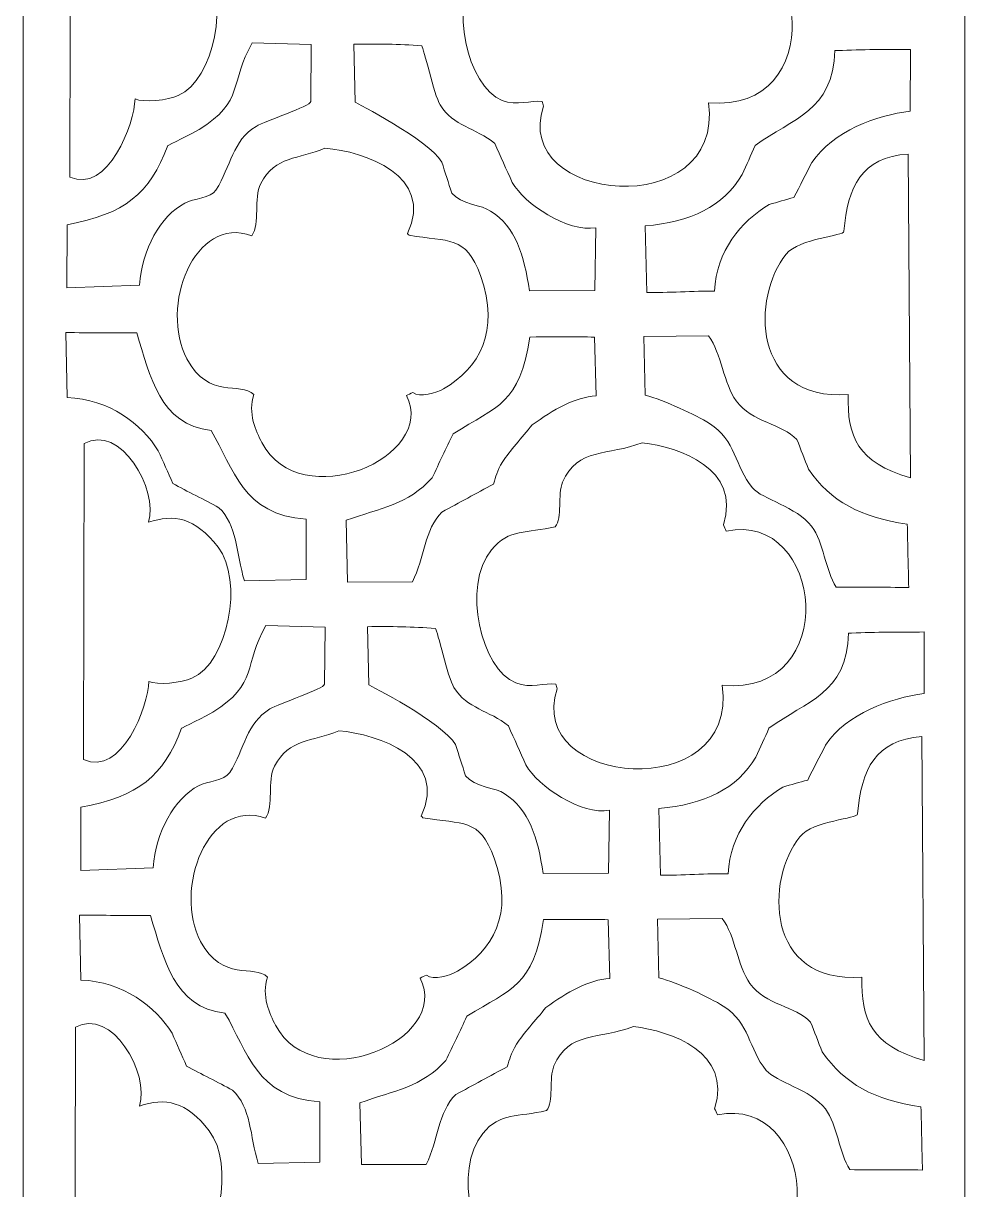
# Model space of a CAD drawing. Header units: centimetres. Extents: x 10.2 to 19.7, y -9.7 to 9.5.
# Drawn here: x 10.25 to 14.58, y -5.41 to -0.04 of the extents above; entities that cross this region are included whole.
import ezdxf

# ---------------------------------------------------------------- set-up
doc = ezdxf.new("R2010")
doc.units = ezdxf.units.CM
doc.header["$MEASUREMENT"] = 0
doc.layers.add('layer 1', color=7, linetype='Continuous')

msp = doc.modelspace()

# ---------------------------------------------------------------- linework, layer by layer
at = {"layer": 'layer 1', "color": 250, "lineweight": 9}
for points, knots in [([(10.27031, 9.5), (10.27031, 9.5), (14.55617, 9.5), (14.55617, 9.5), (14.55617, 9.5), (14.56809, 9.5), (14.57782, 9.48901), (14.57782, 9.47555), (14.57782, 9.47555), (14.57782, 9.47555), (14.57782, -9.47423), (14.57782, -9.47423), (14.57782, -9.47423), (14.57782, -9.48769), (14.56809, -9.49868), (14.55617, -9.49868), (14.55617, -9.49868), (14.55617, -9.49868), (10.27031, -9.49868), (10.27031, -9.49868), (10.27031, -9.49868), (10.25839, -9.49868), (10.24866, -9.48769), (10.24866, -9.47423), (10.24866, -9.47423), (10.24866, -9.47423), (10.24866, 9.47555), (10.24866, 9.47555), (10.24866, 9.47555), (10.24866, 9.48901), (10.25839, 9.5), (10.27031, 9.5)], [0, 0, 0, 0, 0.1111111, 0.1111111, 0.1111111, 0.1111111, 0.2222222, 0.2222222, 0.2222222, 0.2222222, 0.3333333, 0.3333333, 0.3333333, 0.3333333, 0.4444444, 0.4444444, 0.4444444, 0.4444444, 0.5555556, 0.5555556, 0.5555556, 0.5555556, 0.6666667, 0.6666667, 0.6666667, 0.6666667, 0.7777778, 0.7777778, 0.7777778, 0.7777778, 1, 1, 1, 1]), ([(10.46503, 0.70255), (10.46503, 0.70255), (10.46258, -0.75099), (10.46258, -0.75099), (10.46258, -0.75099), (10.63771, -0.83131), (10.76105, -0.50264), (10.76234, -0.3914), (10.76234, -0.3914), (10.7979, -0.40972), (10.91688, -0.39788), (10.96077, -0.37669), (10.96077, -0.37669), (11.12768, -0.30402), (11.1996, 0.07232), (11.08093, 0.22627), (11.08093, 0.22627), (10.97475, 0.36403), (10.87708, 0.37963), (10.76048, 0.34032), (10.76048, 0.34032), (10.80804, 0.49016), (10.63177, 0.79676), (10.46503, 0.70255)], [0, 0, 0, 0, 0.1428571, 0.1428571, 0.1428571, 0.1428571, 0.2857143, 0.2857143, 0.2857143, 0.2857143, 0.4285714, 0.4285714, 0.4285714, 0.4285714, 0.5714286, 0.5714286, 0.5714286, 0.5714286, 0.7142857, 0.7142857, 0.7142857, 0.7142857, 1, 1, 1, 1]), ([(13.03197, 0.70653), (12.87322, 0.6443), (12.73373, 0.68586), (12.66561, 0.52465), (12.66561, 0.52465), (12.64176, 0.46819), (12.66562, 0.36026), (12.63191, 0.31989), (12.63191, 0.31989), (12.49959, 0.28771), (12.41901, 0.31291), (12.33843, 0.21409), (12.33843, 0.21409), (12.201, 0.04553), (12.29121, -0.33534), (12.45009, -0.39862), (12.45009, -0.39862), (12.5186, -0.42591), (12.5838, -0.3965), (12.63431, -0.40343), (12.63431, -0.40343), (12.63649, -0.41057), (12.63868, -0.41771), (12.64086, -0.42487), (12.64086, -0.42487), (12.4884, -0.87476), (13.47264, -0.96288), (13.39998, -0.4092), (13.39998, -0.4092), (13.95165, -0.46059), (13.86566, 0.39505), (13.41845, 0.29939), (13.41845, 0.29939), (13.41397, 0.30896), (13.4095, 0.31854), (13.40501, 0.3281), (13.40501, 0.3281), (13.48633, 0.58921), (13.20542, 0.68397), (13.03197, 0.70653)], [0, 0, 0, 0, 0.0909091, 0.0909091, 0.0909091, 0.0909091, 0.1818182, 0.1818182, 0.1818182, 0.1818182, 0.2727273, 0.2727273, 0.2727273, 0.2727273, 0.3636364, 0.3636364, 0.3636364, 0.3636364, 0.4545455, 0.4545455, 0.4545455, 0.4545455, 0.5454545, 0.5454545, 0.5454545, 0.5454545, 0.6363636, 0.6363636, 0.6363636, 0.6363636, 0.7272727, 0.7272727, 0.7272727, 0.7272727, 0.8181818, 0.8181818, 0.8181818, 0.8181818, 1, 1, 1, 1]), ([(11.30117, -0.13468), (11.19728, -0.31301), (11.26712, -0.40372), (11.05681, -0.53248), (11.05681, -0.53248), (11.03001, -0.54889), (10.91307, -0.60672), (10.91307, -0.60672), (10.91307, -0.60672), (10.83011, -0.82797), (10.7153, -0.92157), (10.44978, -0.97046), (10.44978, -0.97046), (10.44978, -0.97046), (10.44928, -1.26118), (10.44928, -1.26118), (10.44928, -1.26118), (10.44928, -1.26118), (10.78287, -1.2486), (10.78287, -1.2486), (10.78287, -1.2486), (10.7922, -1.08603), (10.88155, -0.92837), (10.99125, -0.87112), (10.99125, -0.87112), (11.03095, -0.85041), (11.11187, -0.84746), (11.13464, -0.81106), (11.13464, -0.81106), (11.20441, -0.69948), (11.21016, -0.58368), (11.31954, -0.51806), (11.31954, -0.51806), (11.36005, -0.49376), (11.56883, -0.42556), (11.5707, -0.40406), (11.5707, -0.40406), (11.5707, -0.40406), (11.57294, -0.14133), (11.57294, -0.14133), (11.57294, -0.14133), (11.57294, -0.14133), (11.30117, -0.13468), (11.30117, -0.13468)], [0, 0, 0, 0, 0.0833333, 0.0833333, 0.0833333, 0.0833333, 0.1666667, 0.1666667, 0.1666667, 0.1666667, 0.25, 0.25, 0.25, 0.25, 0.3333333, 0.3333333, 0.3333333, 0.3333333, 0.4166667, 0.4166667, 0.4166667, 0.4166667, 0.5, 0.5, 0.5, 0.5, 0.5833333, 0.5833333, 0.5833333, 0.5833333, 0.6666667, 0.6666667, 0.6666667, 0.6666667, 0.75, 0.75, 0.75, 0.75, 0.8333333, 0.8333333, 0.8333333, 0.8333333, 1, 1, 1, 1]), ([(11.76904, -0.13979), (11.76904, -0.13979), (11.7743, -0.40676), (11.7743, -0.40676), (11.7743, -0.40676), (11.77433, -0.40817), (12.11153, -0.57814), (12.17325, -0.68213), (12.17325, -0.68213), (12.18855, -0.72979), (12.20385, -0.77748), (12.21916, -0.82514), (12.21916, -0.82514), (12.26039, -0.87793), (12.36096, -0.87982), (12.39745, -0.90751), (12.39745, -0.90751), (12.51354, -0.98053), (12.55148, -1.11131), (12.57617, -1.27407), (12.57617, -1.27407), (12.57617, -1.27407), (12.87732, -1.27283), (12.87732, -1.27283), (12.87732, -1.27283), (12.87732, -1.27283), (12.88153, -0.98423), (12.88153, -0.98423), (12.88153, -0.98423), (12.75273, -1.00752), (12.55102, -0.87393), (12.49698, -0.77566), (12.49698, -0.77566), (12.47018, -0.71587), (12.44338, -0.65607), (12.41657, -0.59629), (12.41657, -0.59629), (12.32788, -0.5234), (12.22715, -0.51831), (12.16591, -0.41958), (12.16591, -0.41958), (12.13652, -0.37219), (12.09036, -0.15622), (12.08081, -0.14792), (12.08081, -0.14792), (11.97566, -0.13933), (11.87462, -0.13849), (11.76904, -0.13979)], [0, 0, 0, 0, 0.0769231, 0.0769231, 0.0769231, 0.0769231, 0.1538462, 0.1538462, 0.1538462, 0.1538462, 0.2307692, 0.2307692, 0.2307692, 0.2307692, 0.3076923, 0.3076923, 0.3076923, 0.3076923, 0.3846154, 0.3846154, 0.3846154, 0.3846154, 0.4615385, 0.4615385, 0.4615385, 0.4615385, 0.5384615, 0.5384615, 0.5384615, 0.5384615, 0.6153846, 0.6153846, 0.6153846, 0.6153846, 0.6923077, 0.6923077, 0.6923077, 0.6923077, 0.7692308, 0.7692308, 0.7692308, 0.7692308, 0.8461538, 0.8461538, 0.8461538, 0.8461538, 1, 1, 1, 1]), ([(13.99475, -0.16945), (13.99475, -0.16945), (13.98059, -0.16908), (13.98059, -0.16908), (13.98059, -0.16908), (13.97328, -0.45013), (13.78647, -0.4801), (13.61464, -0.60625), (13.61464, -0.60625), (13.59459, -0.65063), (13.57452, -0.69503), (13.55444, -0.73941), (13.55444, -0.73941), (13.46989, -0.88598), (13.31537, -0.95816), (13.10788, -0.97592), (13.10788, -0.97592), (13.10788, -0.97592), (13.11587, -1.28194), (13.11587, -1.28194), (13.11587, -1.28194), (13.20563, -1.28428), (13.33768, -1.274), (13.42743, -1.27634), (13.42743, -1.27634), (13.43579, -1.09119), (13.54822, -0.95614), (13.67849, -0.87737), (13.67849, -0.87737), (13.71659, -0.86654), (13.7547, -0.85571), (13.79279, -0.84489), (13.79279, -0.84489), (13.82017, -0.79125), (13.84759, -0.73759), (13.87497, -0.68394), (13.87497, -0.68394), (13.97242, -0.53908), (14.17209, -0.46823), (14.32786, -0.44758), (14.32786, -0.44758), (14.32786, -0.44758), (14.32817, -0.16395), (14.32817, -0.16395), (14.32817, -0.16395), (14.21896, -0.16551), (14.10596, -0.16358), (13.99475, -0.16945)], [0, 0, 0, 0, 0.0769231, 0.0769231, 0.0769231, 0.0769231, 0.1538462, 0.1538462, 0.1538462, 0.1538462, 0.2307692, 0.2307692, 0.2307692, 0.2307692, 0.3076923, 0.3076923, 0.3076923, 0.3076923, 0.3846154, 0.3846154, 0.3846154, 0.3846154, 0.4615385, 0.4615385, 0.4615385, 0.4615385, 0.5384615, 0.5384615, 0.5384615, 0.5384615, 0.6153846, 0.6153846, 0.6153846, 0.6153846, 0.6923077, 0.6923077, 0.6923077, 0.6923077, 0.7692308, 0.7692308, 0.7692308, 0.7692308, 0.8461538, 0.8461538, 0.8461538, 0.8461538, 1, 1, 1, 1]), ([(11.63601, -0.61848), (11.51343, -0.67037), (11.40696, -0.65312), (11.34105, -0.78097), (11.34105, -0.78097), (11.30488, -0.85118), (11.33971, -0.96276), (11.29934, -1.02097), (11.29934, -1.02097), (11.03515, -0.92373), (10.87381, -1.34874), (11.00094, -1.58754), (11.00094, -1.58754), (11.1019, -1.77716), (11.24548, -1.68926), (11.30866, -1.75157), (11.30866, -1.75157), (11.27984, -1.8366), (11.31828, -1.92123), (11.34546, -1.97233), (11.34546, -1.97233), (11.52426, -2.30868), (12.15518, -2.04105), (12.01054, -1.75568), (12.01054, -1.75568), (12.02012, -1.7512), (12.02968, -1.74673), (12.03925, -1.74225), (12.03925, -1.74225), (12.07134, -1.76716), (12.14789, -1.74423), (12.18152, -1.72468), (12.18152, -1.72468), (12.34427, -1.6301), (12.44344, -1.46262), (12.35109, -1.20439), (12.35109, -1.20439), (12.28407, -1.01702), (12.20575, -1.05058), (12.02266, -1.01856), (12.02266, -1.01856), (12.02037, -1.01614), (12.01807, -1.0137), (12.01577, -1.01128), (12.01577, -1.01128), (12.1395, -0.74429), (11.81987, -0.63344), (11.63601, -0.61848)], [0, 0, 0, 0, 0.0769231, 0.0769231, 0.0769231, 0.0769231, 0.1538462, 0.1538462, 0.1538462, 0.1538462, 0.2307692, 0.2307692, 0.2307692, 0.2307692, 0.3076923, 0.3076923, 0.3076923, 0.3076923, 0.3846154, 0.3846154, 0.3846154, 0.3846154, 0.4615385, 0.4615385, 0.4615385, 0.4615385, 0.5384615, 0.5384615, 0.5384615, 0.5384615, 0.6153846, 0.6153846, 0.6153846, 0.6153846, 0.6923077, 0.6923077, 0.6923077, 0.6923077, 0.7692308, 0.7692308, 0.7692308, 0.7692308, 0.8461538, 0.8461538, 0.8461538, 0.8461538, 1, 1, 1, 1]), ([(14.31771, -0.64532), (14.31771, -0.64532), (14.32816, -2.13411), (14.32816, -2.13411), (14.32816, -2.13411), (14.08352, -2.06572), (14.03777, -1.94234), (14.04164, -1.75158), (14.04164, -1.75158), (13.59628, -1.78325), (13.59878, -1.2997), (13.75665, -1.10617), (13.75665, -1.10617), (13.81887, -1.02989), (14.02398, -1.02383), (14.02206, -1.00047), (14.02206, -1.00047), (14.04033, -0.79442), (14.10299, -0.66165), (14.31771, -0.64532)], [0, 0, 0, 0, 0.1666667, 0.1666667, 0.1666667, 0.1666667, 0.3333333, 0.3333333, 0.3333333, 0.3333333, 0.5, 0.5, 0.5, 0.5, 0.6666667, 0.6666667, 0.6666667, 0.6666667, 1, 1, 1, 1]), ([(11.54898, -2.32509), (11.25801, -2.30517), (11.21586, -2.09313), (11.1129, -1.91663), (11.1129, -1.91663), (10.87677, -1.89079), (10.83214, -1.66754), (10.77006, -1.46807), (10.77006, -1.46807), (10.66136, -1.4676), (10.55263, -1.46713), (10.44393, -1.46665), (10.44393, -1.46665), (10.44393, -1.46665), (10.45033, -1.76465), (10.45033, -1.76465), (10.45033, -1.76465), (10.64479, -1.77234), (10.79282, -1.88681), (10.8694, -2.00956), (10.8694, -2.00956), (10.89173, -2.05977), (10.91406, -2.11001), (10.93637, -2.16021), (10.93637, -2.16021), (11.0016, -2.19736), (11.0822, -2.23453), (11.14739, -2.27166), (11.14739, -2.27166), (11.23261, -2.35014), (11.22819, -2.48119), (11.26505, -2.6084), (11.26505, -2.6084), (11.26505, -2.6084), (11.54886, -2.60163), (11.54886, -2.60163), (11.54886, -2.60163), (11.5489, -2.50945), (11.54894, -2.41726), (11.54898, -2.32509)], [0, 0, 0, 0, 0.0909091, 0.0909091, 0.0909091, 0.0909091, 0.1818182, 0.1818182, 0.1818182, 0.1818182, 0.2727273, 0.2727273, 0.2727273, 0.2727273, 0.3636364, 0.3636364, 0.3636364, 0.3636364, 0.4545455, 0.4545455, 0.4545455, 0.4545455, 0.5454545, 0.5454545, 0.5454545, 0.5454545, 0.6363636, 0.6363636, 0.6363636, 0.6363636, 0.7272727, 0.7272727, 0.7272727, 0.7272727, 0.8181818, 0.8181818, 0.8181818, 0.8181818, 1, 1, 1, 1]), ([(12.81174, -1.48584), (12.73373, -1.48617), (12.65572, -1.4865), (12.57773, -1.48683), (12.57773, -1.48683), (12.53085, -1.79544), (12.43173, -1.80201), (12.22577, -1.93147), (12.22577, -1.93147), (12.19328, -1.99916), (12.16078, -2.06687), (12.1283, -2.13456), (12.1283, -2.13456), (12.02031, -2.25786), (11.89025, -2.27246), (11.73321, -2.32989), (11.73321, -2.32989), (11.73321, -2.32989), (11.74, -2.6137), (11.74, -2.6137), (11.74, -2.6137), (11.74, -2.6137), (12.03816, -2.61306), (12.03816, -2.61306), (12.03816, -2.61306), (12.09447, -2.50183), (12.09257, -2.37144), (12.17383, -2.29173), (12.17383, -2.29173), (12.25295, -2.2489), (12.33207, -2.20605), (12.41117, -2.16321), (12.41117, -2.16321), (12.42398, -2.12573), (12.42371, -2.10838), (12.45372, -2.06006), (12.45372, -2.06006), (12.48373, -2.01174), (12.5424, -1.94914), (12.58881, -1.89128), (12.58881, -1.89128), (12.68805, -1.8204), (12.78344, -1.76368), (12.88266, -1.75714), (12.88266, -1.75714), (12.88266, -1.75714), (12.87551, -1.48751), (12.87551, -1.48751), (12.87551, -1.48751), (12.85425, -1.48695), (12.83299, -1.4864), (12.81174, -1.48584)], [0, 0, 0, 0, 0.0714286, 0.0714286, 0.0714286, 0.0714286, 0.1428571, 0.1428571, 0.1428571, 0.1428571, 0.2142857, 0.2142857, 0.2142857, 0.2142857, 0.2857143, 0.2857143, 0.2857143, 0.2857143, 0.3571429, 0.3571429, 0.3571429, 0.3571429, 0.4285714, 0.4285714, 0.4285714, 0.4285714, 0.5, 0.5, 0.5, 0.5, 0.5714286, 0.5714286, 0.5714286, 0.5714286, 0.6428571, 0.6428571, 0.6428571, 0.6428571, 0.7142857, 0.7142857, 0.7142857, 0.7142857, 0.7857143, 0.7857143, 0.7857143, 0.7857143, 0.8571429, 0.8571429, 0.8571429, 0.8571429, 1, 1, 1, 1]), ([(14.32037, -2.63841), (14.31819, -2.54147), (14.31598, -2.44448), (14.31378, -2.34752), (14.31378, -2.34752), (14.09685, -2.3157), (13.96408, -2.2446), (13.85948, -2.0946), (13.85948, -2.0946), (13.84176, -2.04924), (13.82403, -2.00386), (13.8063, -1.95848), (13.8063, -1.95848), (13.73654, -1.88368), (13.59957, -1.88088), (13.52729, -1.78104), (13.52729, -1.78104), (13.46933, -1.70094), (13.46042, -1.56328), (13.40006, -1.48123), (13.40006, -1.48123), (13.40006, -1.48123), (13.10167, -1.48499), (13.10167, -1.48499), (13.10167, -1.48499), (13.10167, -1.48499), (13.10881, -1.75459), (13.10881, -1.75459), (13.10881, -1.75459), (13.19615, -1.77774), (13.34292, -1.84534), (13.40406, -1.88418), (13.40406, -1.88418), (13.52785, -1.96278), (13.51916, -2.08021), (13.60198, -2.18006), (13.60198, -2.18006), (13.64692, -2.23424), (13.80579, -2.26706), (13.8739, -2.35733), (13.8739, -2.35733), (13.92985, -2.43146), (13.93587, -2.55794), (13.98716, -2.63683), (13.98716, -2.63683), (14.09822, -2.63736), (14.20931, -2.63788), (14.32037, -2.63841)], [0, 0, 0, 0, 0.0769231, 0.0769231, 0.0769231, 0.0769231, 0.1538462, 0.1538462, 0.1538462, 0.1538462, 0.2307692, 0.2307692, 0.2307692, 0.2307692, 0.3076923, 0.3076923, 0.3076923, 0.3076923, 0.3846154, 0.3846154, 0.3846154, 0.3846154, 0.4615385, 0.4615385, 0.4615385, 0.4615385, 0.5384615, 0.5384615, 0.5384615, 0.5384615, 0.6153846, 0.6153846, 0.6153846, 0.6153846, 0.6923077, 0.6923077, 0.6923077, 0.6923077, 0.7692308, 0.7692308, 0.7692308, 0.7692308, 0.8461538, 0.8461538, 0.8461538, 0.8461538, 1, 1, 1, 1]), ([(10.52822, -1.97672), (10.52822, -1.97672), (10.52577, -3.43026), (10.52577, -3.43026), (10.52577, -3.43026), (10.7009, -3.51058), (10.82424, -3.18191), (10.82553, -3.07067), (10.82553, -3.07067), (10.86109, -3.08899), (10.98006, -3.07714), (11.02396, -3.05596), (11.02396, -3.05596), (11.19087, -2.98329), (11.26279, -2.60694), (11.14412, -2.453), (11.14412, -2.453), (11.03794, -2.31524), (10.94027, -2.29964), (10.82367, -2.33895), (10.82367, -2.33895), (10.87123, -2.18911), (10.69495, -1.8825), (10.52822, -1.97672)], [0, 0, 0, 0, 0.1428571, 0.1428571, 0.1428571, 0.1428571, 0.2857143, 0.2857143, 0.2857143, 0.2857143, 0.4285714, 0.4285714, 0.4285714, 0.4285714, 0.5714286, 0.5714286, 0.5714286, 0.5714286, 0.7142857, 0.7142857, 0.7142857, 0.7142857, 1, 1, 1, 1]), ([(13.09516, -1.97273), (12.93641, -2.03497), (12.79692, -1.99341), (12.7288, -2.15462), (12.7288, -2.15462), (12.70495, -2.21108), (12.7288, -2.31901), (12.6951, -2.35938), (12.6951, -2.35938), (12.56278, -2.39156), (12.4822, -2.36636), (12.40162, -2.46518), (12.40162, -2.46518), (12.26419, -2.63374), (12.35439, -3.01461), (12.51328, -3.07789), (12.51328, -3.07789), (12.58179, -3.10518), (12.64699, -3.07577), (12.6975, -3.0827), (12.6975, -3.0827), (12.69968, -3.08984), (12.70187, -3.09698), (12.70405, -3.10414), (12.70405, -3.10414), (12.55159, -3.55403), (13.53583, -3.64215), (13.46316, -3.08847), (13.46316, -3.08847), (14.01483, -3.13985), (13.92885, -2.28422), (13.48164, -2.37988), (13.48164, -2.37988), (13.47716, -2.37031), (13.47269, -2.36073), (13.46819, -2.35117), (13.46819, -2.35117), (13.54952, -2.09006), (13.26861, -1.9953), (13.09516, -1.97273)], [0, 0, 0, 0, 0.0909091, 0.0909091, 0.0909091, 0.0909091, 0.1818182, 0.1818182, 0.1818182, 0.1818182, 0.2727273, 0.2727273, 0.2727273, 0.2727273, 0.3636364, 0.3636364, 0.3636364, 0.3636364, 0.4545455, 0.4545455, 0.4545455, 0.4545455, 0.5454545, 0.5454545, 0.5454545, 0.5454545, 0.6363636, 0.6363636, 0.6363636, 0.6363636, 0.7272727, 0.7272727, 0.7272727, 0.7272727, 0.8181818, 0.8181818, 0.8181818, 0.8181818, 1, 1, 1, 1]), ([(11.36436, -2.81395), (11.26047, -2.99228), (11.33031, -3.08299), (11.12, -3.21175), (11.12, -3.21175), (11.0932, -3.22816), (10.97626, -3.28599), (10.97626, -3.28599), (10.97626, -3.28599), (10.89329, -3.50724), (10.77849, -3.60084), (10.51297, -3.64973), (10.51297, -3.64973), (10.51297, -3.64973), (10.51247, -3.94045), (10.51247, -3.94045), (10.51247, -3.94045), (10.51247, -3.94045), (10.84606, -3.92787), (10.84606, -3.92787), (10.84606, -3.92787), (10.85539, -3.7653), (10.94474, -3.60764), (11.05444, -3.55039), (11.05444, -3.55039), (11.09414, -3.52968), (11.17506, -3.52673), (11.19783, -3.49033), (11.19783, -3.49033), (11.2676, -3.37874), (11.27335, -3.26294), (11.38273, -3.19733), (11.38273, -3.19733), (11.42324, -3.17303), (11.63202, -3.10483), (11.63389, -3.08333), (11.63389, -3.08333), (11.63389, -3.08333), (11.63613, -2.8206), (11.63613, -2.8206), (11.63613, -2.8206), (11.63613, -2.8206), (11.36436, -2.81395), (11.36436, -2.81395)], [0, 0, 0, 0, 0.0833333, 0.0833333, 0.0833333, 0.0833333, 0.1666667, 0.1666667, 0.1666667, 0.1666667, 0.25, 0.25, 0.25, 0.25, 0.3333333, 0.3333333, 0.3333333, 0.3333333, 0.4166667, 0.4166667, 0.4166667, 0.4166667, 0.5, 0.5, 0.5, 0.5, 0.5833333, 0.5833333, 0.5833333, 0.5833333, 0.6666667, 0.6666667, 0.6666667, 0.6666667, 0.75, 0.75, 0.75, 0.75, 0.8333333, 0.8333333, 0.8333333, 0.8333333, 1, 1, 1, 1]), ([(11.83223, -2.81906), (11.83223, -2.81906), (11.83749, -3.08603), (11.83749, -3.08603), (11.83749, -3.08603), (11.83752, -3.08743), (12.17472, -3.25741), (12.23644, -3.3614), (12.23644, -3.3614), (12.25173, -3.40906), (12.26704, -3.45675), (12.28235, -3.50441), (12.28235, -3.50441), (12.32358, -3.5572), (12.42415, -3.55909), (12.46064, -3.58678), (12.46064, -3.58678), (12.57673, -3.6598), (12.61467, -3.79058), (12.63936, -3.95334), (12.63936, -3.95334), (12.63936, -3.95334), (12.94051, -3.9521), (12.94051, -3.9521), (12.94051, -3.9521), (12.94051, -3.9521), (12.94472, -3.66349), (12.94472, -3.66349), (12.94472, -3.66349), (12.81592, -3.68679), (12.6142, -3.5532), (12.56017, -3.45493), (12.56017, -3.45493), (12.53337, -3.39514), (12.50656, -3.33533), (12.47976, -3.27556), (12.47976, -3.27556), (12.39107, -3.20267), (12.29033, -3.19758), (12.2291, -3.09885), (12.2291, -3.09885), (12.19971, -3.05146), (12.15355, -2.83549), (12.144, -2.82719), (12.144, -2.82719), (12.03885, -2.8186), (11.93781, -2.81776), (11.83223, -2.81906)], [0, 0, 0, 0, 0.0769231, 0.0769231, 0.0769231, 0.0769231, 0.1538462, 0.1538462, 0.1538462, 0.1538462, 0.2307692, 0.2307692, 0.2307692, 0.2307692, 0.3076923, 0.3076923, 0.3076923, 0.3076923, 0.3846154, 0.3846154, 0.3846154, 0.3846154, 0.4615385, 0.4615385, 0.4615385, 0.4615385, 0.5384615, 0.5384615, 0.5384615, 0.5384615, 0.6153846, 0.6153846, 0.6153846, 0.6153846, 0.6923077, 0.6923077, 0.6923077, 0.6923077, 0.7692308, 0.7692308, 0.7692308, 0.7692308, 0.8461538, 0.8461538, 0.8461538, 0.8461538, 1, 1, 1, 1]), ([(14.05794, -2.84872), (14.05794, -2.84872), (14.04378, -2.84835), (14.04378, -2.84835), (14.04378, -2.84835), (14.03647, -3.1294), (13.84966, -3.15937), (13.67783, -3.28552), (13.67783, -3.28552), (13.65778, -3.32989), (13.6377, -3.3743), (13.61763, -3.41868), (13.61763, -3.41868), (13.53308, -3.56524), (13.37856, -3.63743), (13.17107, -3.65519), (13.17107, -3.65519), (13.17107, -3.65519), (13.17906, -3.96121), (13.17906, -3.96121), (13.17906, -3.96121), (13.26881, -3.96355), (13.40086, -3.95327), (13.49062, -3.95561), (13.49062, -3.95561), (13.49898, -3.77046), (13.61141, -3.63541), (13.74168, -3.55664), (13.74168, -3.55664), (13.77977, -3.54581), (13.81789, -3.53497), (13.85598, -3.52416), (13.85598, -3.52416), (13.88336, -3.47052), (13.91078, -3.41686), (13.93816, -3.36321), (13.93816, -3.36321), (14.03561, -3.21835), (14.23528, -3.14749), (14.39105, -3.12684), (14.39105, -3.12684), (14.39105, -3.12684), (14.39136, -2.84322), (14.39136, -2.84322), (14.39136, -2.84322), (14.28215, -2.84478), (14.16915, -2.84285), (14.05794, -2.84872)], [0, 0, 0, 0, 0.0769231, 0.0769231, 0.0769231, 0.0769231, 0.1538462, 0.1538462, 0.1538462, 0.1538462, 0.2307692, 0.2307692, 0.2307692, 0.2307692, 0.3076923, 0.3076923, 0.3076923, 0.3076923, 0.3846154, 0.3846154, 0.3846154, 0.3846154, 0.4615385, 0.4615385, 0.4615385, 0.4615385, 0.5384615, 0.5384615, 0.5384615, 0.5384615, 0.6153846, 0.6153846, 0.6153846, 0.6153846, 0.6923077, 0.6923077, 0.6923077, 0.6923077, 0.7692308, 0.7692308, 0.7692308, 0.7692308, 0.8461538, 0.8461538, 0.8461538, 0.8461538, 1, 1, 1, 1]), ([(11.6992, -3.29775), (11.57662, -3.34964), (11.47015, -3.33239), (11.40424, -3.46024), (11.40424, -3.46024), (11.36807, -3.53045), (11.4029, -3.64203), (11.36253, -3.70024), (11.36253, -3.70024), (11.09834, -3.603), (10.937, -4.02801), (11.06413, -4.26681), (11.06413, -4.26681), (11.16508, -4.45643), (11.30867, -4.36853), (11.37185, -4.43084), (11.37185, -4.43084), (11.34303, -4.51587), (11.38147, -4.6005), (11.40865, -4.6516), (11.40865, -4.6516), (11.58745, -4.98795), (12.21837, -4.72032), (12.07372, -4.43495), (12.07372, -4.43495), (12.08331, -4.43047), (12.09287, -4.426), (12.10244, -4.42152), (12.10244, -4.42152), (12.13452, -4.44643), (12.21108, -4.4235), (12.24471, -4.40395), (12.24471, -4.40395), (12.40746, -4.30937), (12.50663, -4.14189), (12.41428, -3.88366), (12.41428, -3.88366), (12.34726, -3.69629), (12.26894, -3.72985), (12.08585, -3.69783), (12.08585, -3.69783), (12.08355, -3.69541), (12.08126, -3.69297), (12.07896, -3.69055), (12.07896, -3.69055), (12.20269, -3.42356), (11.88306, -3.31271), (11.6992, -3.29775)], [0, 0, 0, 0, 0.0769231, 0.0769231, 0.0769231, 0.0769231, 0.1538462, 0.1538462, 0.1538462, 0.1538462, 0.2307692, 0.2307692, 0.2307692, 0.2307692, 0.3076923, 0.3076923, 0.3076923, 0.3076923, 0.3846154, 0.3846154, 0.3846154, 0.3846154, 0.4615385, 0.4615385, 0.4615385, 0.4615385, 0.5384615, 0.5384615, 0.5384615, 0.5384615, 0.6153846, 0.6153846, 0.6153846, 0.6153846, 0.6923077, 0.6923077, 0.6923077, 0.6923077, 0.7692308, 0.7692308, 0.7692308, 0.7692308, 0.8461538, 0.8461538, 0.8461538, 0.8461538, 1, 1, 1, 1]), ([(14.3809, -3.32459), (14.3809, -3.32459), (14.39135, -4.81338), (14.39135, -4.81338), (14.39135, -4.81338), (14.14671, -4.74499), (14.10096, -4.62161), (14.10483, -4.43085), (14.10483, -4.43085), (13.65946, -4.46252), (13.66197, -3.97897), (13.81984, -3.78544), (13.81984, -3.78544), (13.88206, -3.70916), (14.08717, -3.7031), (14.08525, -3.67974), (14.08525, -3.67974), (14.10352, -3.47368), (14.16618, -3.34092), (14.3809, -3.32459)], [0, 0, 0, 0, 0.1666667, 0.1666667, 0.1666667, 0.1666667, 0.3333333, 0.3333333, 0.3333333, 0.3333333, 0.5, 0.5, 0.5, 0.5, 0.6666667, 0.6666667, 0.6666667, 0.6666667, 1, 1, 1, 1]), ([(11.61217, -5.00436), (11.3212, -4.98444), (11.27905, -4.7724), (11.17609, -4.5959), (11.17609, -4.5959), (10.93996, -4.57006), (10.89533, -4.34681), (10.83325, -4.14734), (10.83325, -4.14734), (10.72455, -4.14687), (10.61582, -4.1464), (10.50712, -4.14592), (10.50712, -4.14592), (10.50712, -4.14592), (10.51352, -4.44391), (10.51352, -4.44391), (10.51352, -4.44391), (10.70798, -4.45161), (10.85601, -4.56608), (10.93259, -4.68883), (10.93259, -4.68883), (10.95492, -4.73904), (10.97725, -4.78928), (10.99956, -4.83948), (10.99956, -4.83948), (11.06479, -4.87663), (11.14539, -4.9138), (11.21058, -4.95093), (11.21058, -4.95093), (11.2958, -5.02941), (11.29138, -5.16046), (11.32824, -5.28767), (11.32824, -5.28767), (11.32824, -5.28767), (11.61205, -5.2809), (11.61205, -5.2809), (11.61205, -5.2809), (11.61209, -5.18872), (11.61213, -5.09653), (11.61217, -5.00436)], [0, 0, 0, 0, 0.0909091, 0.0909091, 0.0909091, 0.0909091, 0.1818182, 0.1818182, 0.1818182, 0.1818182, 0.2727273, 0.2727273, 0.2727273, 0.2727273, 0.3636364, 0.3636364, 0.3636364, 0.3636364, 0.4545455, 0.4545455, 0.4545455, 0.4545455, 0.5454545, 0.5454545, 0.5454545, 0.5454545, 0.6363636, 0.6363636, 0.6363636, 0.6363636, 0.7272727, 0.7272727, 0.7272727, 0.7272727, 0.8181818, 0.8181818, 0.8181818, 0.8181818, 1, 1, 1, 1]), ([(12.87493, -4.16511), (12.79692, -4.16544), (12.71891, -4.16577), (12.64091, -4.1661), (12.64091, -4.1661), (12.59403, -4.47471), (12.49492, -4.48128), (12.28896, -4.61074), (12.28896, -4.61074), (12.25647, -4.67843), (12.22397, -4.74614), (12.19149, -4.81383), (12.19149, -4.81383), (12.0835, -4.93713), (11.95343, -4.95173), (11.7964, -5.00916), (11.7964, -5.00916), (11.7964, -5.00916), (11.80319, -5.29297), (11.80319, -5.29297), (11.80319, -5.29297), (11.80319, -5.29297), (12.10135, -5.29233), (12.10135, -5.29233), (12.10135, -5.29233), (12.15766, -5.1811), (12.15576, -5.05071), (12.23702, -4.971), (12.23702, -4.971), (12.31614, -4.92817), (12.39526, -4.88531), (12.47436, -4.84248), (12.47436, -4.84248), (12.48717, -4.805), (12.4869, -4.78765), (12.51691, -4.73933), (12.51691, -4.73933), (12.54692, -4.69101), (12.60559, -4.62841), (12.652, -4.57054), (12.652, -4.57054), (12.75123, -4.49967), (12.84663, -4.44295), (12.94585, -4.43641), (12.94585, -4.43641), (12.94585, -4.43641), (12.9387, -4.16678), (12.9387, -4.16678), (12.9387, -4.16678), (12.91744, -4.16622), (12.89618, -4.16567), (12.87493, -4.16511)], [0, 0, 0, 0, 0.0714286, 0.0714286, 0.0714286, 0.0714286, 0.1428571, 0.1428571, 0.1428571, 0.1428571, 0.2142857, 0.2142857, 0.2142857, 0.2142857, 0.2857143, 0.2857143, 0.2857143, 0.2857143, 0.3571429, 0.3571429, 0.3571429, 0.3571429, 0.4285714, 0.4285714, 0.4285714, 0.4285714, 0.5, 0.5, 0.5, 0.5, 0.5714286, 0.5714286, 0.5714286, 0.5714286, 0.6428571, 0.6428571, 0.6428571, 0.6428571, 0.7142857, 0.7142857, 0.7142857, 0.7142857, 0.7857143, 0.7857143, 0.7857143, 0.7857143, 0.8571429, 0.8571429, 0.8571429, 0.8571429, 1, 1, 1, 1]), ([(14.38356, -5.31768), (14.38138, -5.22074), (14.37917, -5.12375), (14.37697, -5.02679), (14.37697, -5.02679), (14.16004, -4.99497), (14.02727, -4.92387), (13.92267, -4.77387), (13.92267, -4.77387), (13.90495, -4.72851), (13.88722, -4.68313), (13.86949, -4.63775), (13.86949, -4.63775), (13.79973, -4.56295), (13.66276, -4.56015), (13.59048, -4.46031), (13.59048, -4.46031), (13.53252, -4.38021), (13.52361, -4.24255), (13.46325, -4.1605), (13.46325, -4.1605), (13.46325, -4.1605), (13.16486, -4.16426), (13.16486, -4.16426), (13.16486, -4.16426), (13.16486, -4.16426), (13.172, -4.43386), (13.172, -4.43386), (13.172, -4.43386), (13.25934, -4.45701), (13.40611, -4.52461), (13.46725, -4.56345), (13.46725, -4.56345), (13.59104, -4.64205), (13.58234, -4.75948), (13.66517, -4.85933), (13.66517, -4.85933), (13.71011, -4.91351), (13.86898, -4.94633), (13.93709, -5.0366), (13.93709, -5.0366), (13.99304, -5.11073), (13.99906, -5.23721), (14.05035, -5.3161), (14.05035, -5.3161), (14.16141, -5.31663), (14.2725, -5.31715), (14.38356, -5.31768)], [0, 0, 0, 0, 0.0769231, 0.0769231, 0.0769231, 0.0769231, 0.1538462, 0.1538462, 0.1538462, 0.1538462, 0.2307692, 0.2307692, 0.2307692, 0.2307692, 0.3076923, 0.3076923, 0.3076923, 0.3076923, 0.3846154, 0.3846154, 0.3846154, 0.3846154, 0.4615385, 0.4615385, 0.4615385, 0.4615385, 0.5384615, 0.5384615, 0.5384615, 0.5384615, 0.6153846, 0.6153846, 0.6153846, 0.6153846, 0.6923077, 0.6923077, 0.6923077, 0.6923077, 0.7692308, 0.7692308, 0.7692308, 0.7692308, 0.8461538, 0.8461538, 0.8461538, 0.8461538, 1, 1, 1, 1]), ([(10.488, -4.66138), (10.488, -4.66138), (10.48556, -6.11492), (10.48556, -6.11492), (10.48556, -6.11492), (10.66069, -6.19524), (10.78403, -5.86657), (10.78532, -5.75533), (10.78532, -5.75533), (10.82088, -5.77365), (10.93985, -5.76181), (10.98375, -5.74062), (10.98375, -5.74062), (11.15066, -5.66795), (11.22258, -5.29161), (11.1039, -5.13767), (11.1039, -5.13767), (10.99773, -4.9999), (10.90006, -4.9843), (10.78345, -5.02362), (10.78345, -5.02362), (10.83102, -4.87377), (10.65474, -4.56717), (10.488, -4.66138)], [0, 0, 0, 0, 0.1428571, 0.1428571, 0.1428571, 0.1428571, 0.2857143, 0.2857143, 0.2857143, 0.2857143, 0.4285714, 0.4285714, 0.4285714, 0.4285714, 0.5714286, 0.5714286, 0.5714286, 0.5714286, 0.7142857, 0.7142857, 0.7142857, 0.7142857, 1, 1, 1, 1]), ([(13.05495, -4.6574), (12.8962, -4.71963), (12.75671, -4.67807), (12.68859, -4.83929), (12.68859, -4.83929), (12.66474, -4.89574), (12.68859, -5.00367), (12.65489, -5.04404), (12.65489, -5.04404), (12.52257, -5.07622), (12.44199, -5.05102), (12.36141, -5.14984), (12.36141, -5.14984), (12.22398, -5.3184), (12.31418, -5.69927), (12.47306, -5.76256), (12.47306, -5.76256), (12.54158, -5.78984), (12.60678, -5.76043), (12.65729, -5.76736), (12.65729, -5.76736), (12.65947, -5.7745), (12.66166, -5.78165), (12.66384, -5.78881), (12.66384, -5.78881), (12.51138, -6.2387), (13.49562, -6.32681), (13.42295, -5.77313), (13.42295, -5.77313), (13.97462, -5.82452), (13.88864, -4.96888), (13.44142, -5.06454), (13.44142, -5.06454), (13.43695, -5.05498), (13.43248, -5.04539), (13.42798, -5.03583), (13.42798, -5.03583), (13.50931, -4.77472), (13.2284, -4.67996), (13.05495, -4.6574)], [0, 0, 0, 0, 0.0909091, 0.0909091, 0.0909091, 0.0909091, 0.1818182, 0.1818182, 0.1818182, 0.1818182, 0.2727273, 0.2727273, 0.2727273, 0.2727273, 0.3636364, 0.3636364, 0.3636364, 0.3636364, 0.4545455, 0.4545455, 0.4545455, 0.4545455, 0.5454545, 0.5454545, 0.5454545, 0.5454545, 0.6363636, 0.6363636, 0.6363636, 0.6363636, 0.7272727, 0.7272727, 0.7272727, 0.7272727, 0.8181818, 0.8181818, 0.8181818, 0.8181818, 1, 1, 1, 1])]:
    msp.add_open_spline(points, degree=3, knots=knots, dxfattribs=at)

doc.saveas('drawing.dxf')
